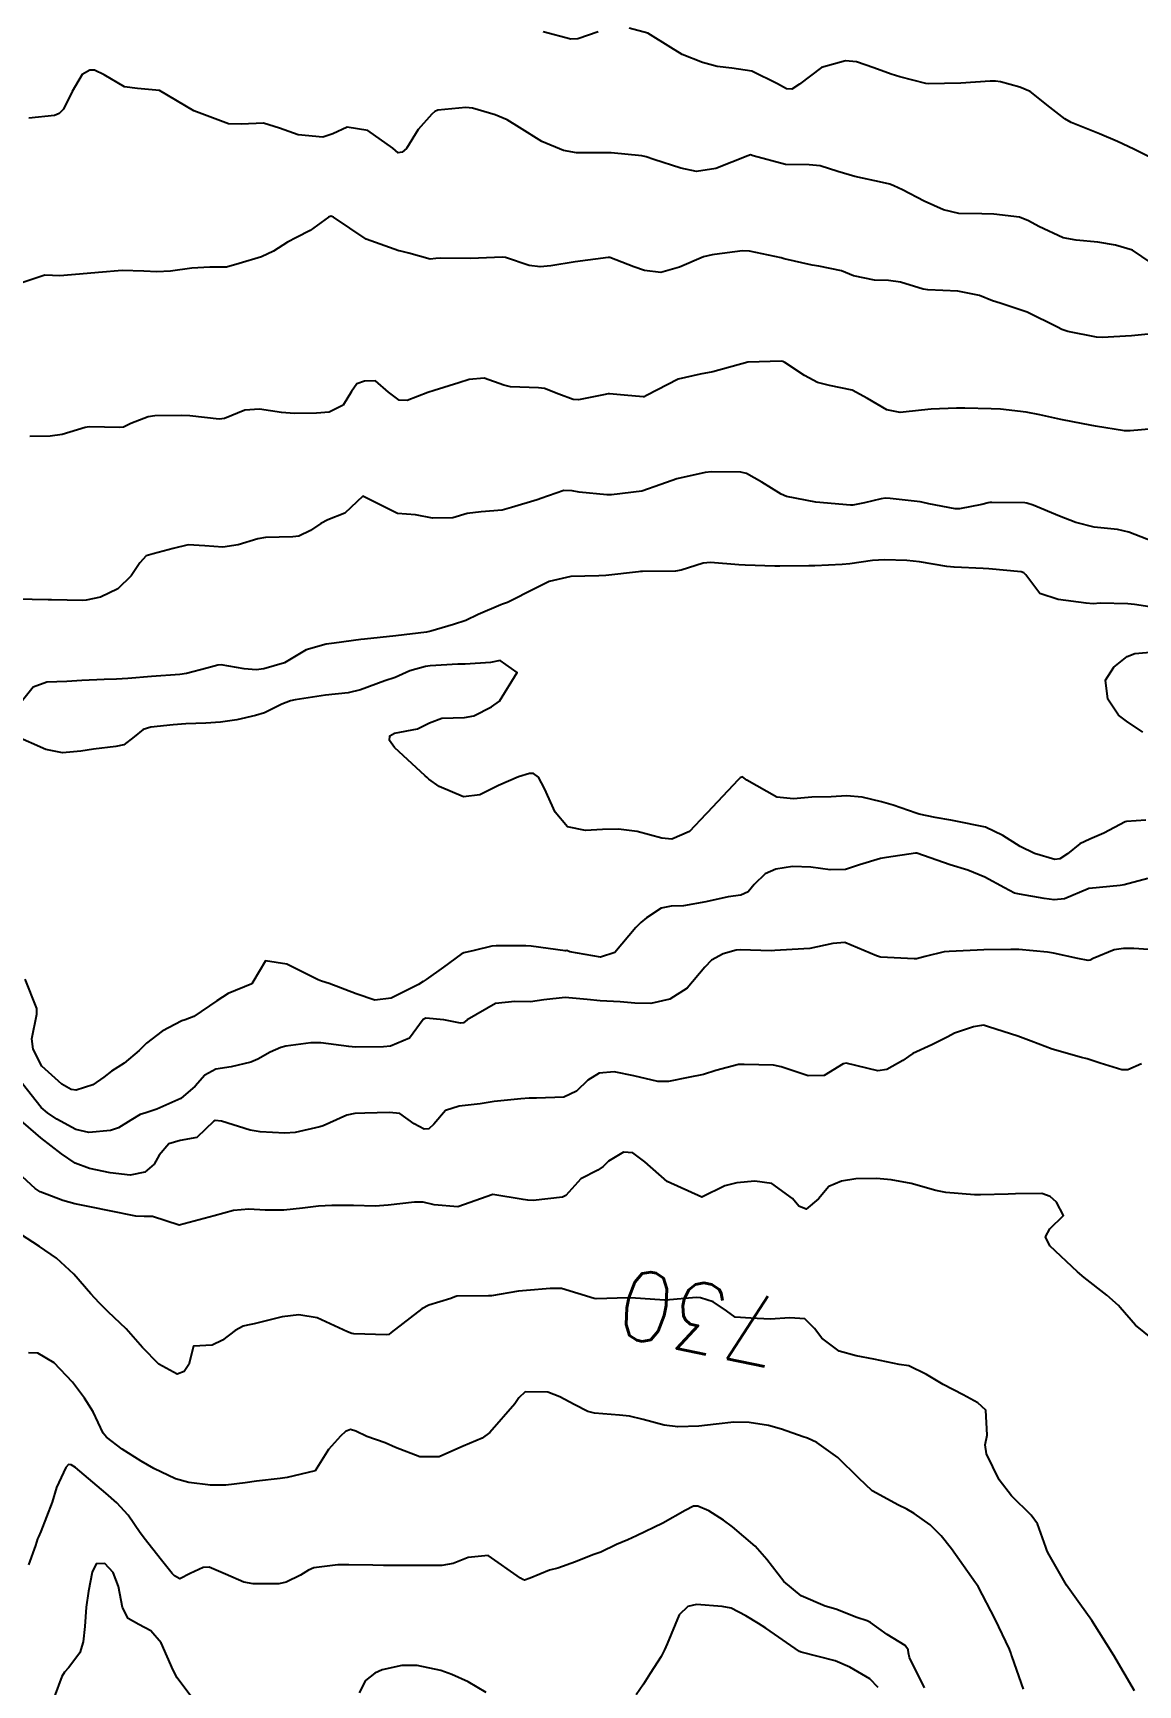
# Model space of a CAD drawing. Header units: metres. Extents: x 318500 to 325275, y 7408834 to 7428799.
# Drawn here: x 320286.7 to 320350.2, y 7412524.8 to 7412619.7 of the extents above; entities that cross this region are included whole.
import ezdxf
from ezdxf.enums import TextEntityAlignment as Align

# ---------------------------------------------------------------- set-up
doc = ezdxf.new("R2010")
doc.units = ezdxf.units.M
doc.header["$MEASUREMENT"] = 0
for name, color, linetype in [('Cotas', 45, 'Continuous'), ('Curvas de Nivel 1m', 11, 'Continuous'), ('Curvas de Nivel 5m', 15, 'Continuous')]:
    doc.layers.add(name, color=color, linetype=linetype)
doc.styles.add('Style-STANDARD', font='STANDARD.shx')

msp = doc.modelspace()

# ---------------------------------------------------------------- linework, layer by layer
at = {"layer": 'Curvas de Nivel 1m', "flags": 128}
for points, elevation in [([(320319.182, 7412619.774), (320318.026, 7412619.365), (320317.62, 7412619.35), (320316.032, 7412619.772)], 741), ([(320351.022, 7412612.494), (320349.948, 7412613.033), (320349.013, 7412613.466), (320347.961, 7412613.912), (320346.353, 7412614.556), (320345.973, 7412614.778), (320345.115, 7412615.441), (320343.996, 7412616.332), (320343.399, 7412616.599), (320342.278, 7412616.891), (320342.003, 7412616.934), (320341.686, 7412616.941), (320340.002, 7412616.823), (320338.123, 7412616.79), (320338.001, 7412616.802), (320336.505, 7412617.192), (320336.006, 7412617.34), (320335.015, 7412617.705), (320334.013, 7412618.039), (320333.393, 7412618.109), (320332.01, 7412617.724), (320330.737, 7412616.769), (320330.295, 7412616.476), (320329.996, 7412616.503), (320329.473, 7412616.785), (320328.007, 7412617.513), (320326.864, 7412617.673), (320326.009, 7412617.767), (320325.183, 7412618.013), (320324.016, 7412618.461), (320323.351, 7412618.867), (320322.032, 7412619.683), (320320.96, 7412619.973)], 741), ([(320351.532, 7412602.484), (320349.807, 7412602.306), (320348.127, 7412602.213), (320347.805, 7412602.233), (320346.148, 7412602.557), (320345.812, 7412602.668), (320345.566, 7412602.812), (320343.826, 7412603.674), (320342.271, 7412604.176), (320341.836, 7412604.325), (320341.072, 7412604.628), (320339.842, 7412604.864), (320338.12, 7412604.943), (320337.843, 7412604.983), (320336.54, 7412605.383), (320335.848, 7412605.486), (320335.052, 7412605.503), (320333.85, 7412605.76), (320333.162, 7412606.039), (320331.856, 7412606.315), (320331.466, 7412606.365), (320329.86, 7412606.738), (320329.691, 7412606.782), (320327.866, 7412607.17), (320327.475, 7412607.196), (320325.862, 7412606.987), (320325.726, 7412606.968), (320325.232, 7412606.839), (320323.854, 7412606.256), (320322.782, 7412605.939), (320321.852, 7412606.054), (320321.239, 7412606.274), (320319.859, 7412606.798), (320319.757, 7412606.81), (320317.856, 7412606.566), (320316.471, 7412606.337), (320315.853, 7412606.265), (320315.228, 7412606.344), (320313.858, 7412606.814), (320313.697, 7412606.831), (320311.857, 7412606.756), (320310.125, 7412606.77), (320309.857, 7412606.742), (320309.531, 7412606.719), (320308.311, 7412607.063), (320307.861, 7412607.165), (320307.744, 7412607.189), (320305.872, 7412607.869), (320303.983, 7412609.119), (320303.891, 7412609.169), (320303.831, 7412609.18), (320303.707, 7412609.123), (320302.654, 7412608.363), (320301.872, 7412607.948), (320301.341, 7412607.685), (320300.545, 7412607.17), (320299.857, 7412606.852), (320298.578, 7412606.468), (320297.85, 7412606.247), (320296.882, 7412606.246), (320295.85, 7412606.197), (320294.621, 7412606.022), (320293.847, 7412605.98), (320293.094, 7412606.021), (320291.848, 7412606.057), (320290.488, 7412605.942), (320289.846, 7412605.891), (320288.268, 7412605.757), (320287.844, 7412605.768), (320287.404, 7412605.784), (320286.09, 7412605.358)], 739), ([(320351.235, 7412596.99), (320349.735, 7412596.843), (320349.402, 7412596.848), (320347.739, 7412597.119), (320347.038, 7412597.25), (320345.744, 7412597.501), (320344.548, 7412597.778), (320343.75, 7412597.931), (320342.277, 7412598.087), (320341.752, 7412598.119), (320340.241, 7412598.146), (320339.753, 7412598.156), (320338.31, 7412598.103), (320337.75, 7412598.034), (320336.528, 7412597.908), (320335.75, 7412598.063), (320334.646, 7412598.711), (320333.765, 7412599.196), (320332.474, 7412599.446), (320331.769, 7412599.623), (320331.034, 7412600.022), (320329.896, 7412600.778), (320329.781, 7412600.836), (320329.712, 7412600.85), (320327.78, 7412600.8), (320325.774, 7412600.233), (320325.043, 7412600.111), (320323.77, 7412599.817), (320321.959, 7412598.878), (320321.827, 7412598.812), (320321.759, 7412598.804), (320320.679, 7412598.896), (320319.834, 7412598.982), (320319.761, 7412598.971), (320319.495, 7412598.914), (320318.053, 7412598.638), (320317.756, 7412598.649), (320316.919, 7412598.948), (320316.098, 7412599.291), (320315.764, 7412599.33), (320314.151, 7412599.371), (320313.765, 7412599.474), (320312.631, 7412599.87), (320311.768, 7412599.802), (320311.178, 7412599.614), (320309.761, 7412599.162), (320309.405, 7412599.045), (320308.226, 7412598.59), (320307.753, 7412598.607), (320307.142, 7412599.079), (320306.393, 7412599.718), (320305.766, 7412599.695), (320305.324, 7412599.545), (320305.016, 7412599.107), (320304.538, 7412598.322), (320303.742, 7412597.918), (320303.011, 7412597.861), (320301.74, 7412597.847), (320300.997, 7412597.905), (320299.744, 7412598.105), (320298.892, 7412598.039), (320297.736, 7412597.569), (320297.418, 7412597.521), (320295.737, 7412597.718), (320295.246, 7412597.729), (320293.737, 7412597.711), (320293.34, 7412597.66), (320292.352, 7412597.274), (320291.934, 7412597.071), (320291.726, 7412597.036), (320289.959, 7412597.074), (320289.726, 7412597.037), (320288.407, 7412596.643), (320287.718, 7412596.541), (320286.552, 7412596.517)], 738), ([(320351.035, 7412590.489), (320349.658, 7412591.04), (320349.005, 7412591.175), (320347.662, 7412591.313), (320346.62, 7412591.596), (320345.671, 7412591.959), (320344.158, 7412592.583), (320343.799, 7412592.706), (320343.681, 7412592.723), (320341.788, 7412592.726), (320341.681, 7412592.726), (320341.585, 7412592.717), (320341.217, 7412592.625), (320339.94, 7412592.374), (320339.676, 7412592.38), (320338.176, 7412592.663), (320337.77, 7412592.758), (320337.681, 7412592.773), (320335.948, 7412592.961), (320335.683, 7412592.987), (320335.433, 7412592.952), (320334.476, 7412592.712), (320333.807, 7412592.59), (320333.678, 7412592.584), (320331.68, 7412592.75), (320329.991, 7412593.083), (320329.684, 7412593.207), (320328.586, 7412593.896), (320327.696, 7412594.394), (320327.368, 7412594.476), (320325.697, 7412594.499), (320325.327, 7412594.466), (320323.692, 7412594.104), (320322.786, 7412593.773), (320321.685, 7412593.381), (320319.958, 7412593.181), (320319.683, 7412593.185), (320318.085, 7412593.335), (320317.685, 7412593.413), (320317.205, 7412593.425), (320315.886, 7412592.958), (320315.733, 7412592.905), (320315.679, 7412592.895), (320314.207, 7412592.447), (320313.67, 7412592.295), (320312.475, 7412592.201), (320311.666, 7412592.101), (320310.846, 7412591.845), (320309.662, 7412591.826), (320308.687, 7412592.032), (320307.666, 7412592.107), (320305.68, 7412593.1), (320304.643, 7412592.132), (320303.659, 7412591.748), (320303.254, 7412591.529), (320302.661, 7412591.135), (320301.991, 7412590.799), (320301.644, 7412590.756), (320300.083, 7412590.734), (320299.642, 7412590.648), (320298.522, 7412590.306), (320297.635, 7412590.175), (320296.6, 7412590.251), (320295.636, 7412590.295), (320294.778, 7412590.098), (320293.628, 7412589.794), (320293.225, 7412589.665), (320292.87, 7412589.267), (320292.36, 7412588.525), (320291.605, 7412587.782), (320290.617, 7412587.295), (320289.787, 7412587.118), (320289.597, 7412587.109), (320287.795, 7412587.139), (320287.597, 7412587.143), (320285.766, 7412587.19)], 737), ([(320351.601, 7412586.621), (320349.979, 7412586.879), (320349.604, 7412586.919), (320348.014, 7412586.944), (320347.604, 7412586.924), (320347.2, 7412586.949), (320345.606, 7412587.159), (320344.542, 7412587.509), (320343.731, 7412588.588), (320343.622, 7412588.702), (320343.467, 7412588.747), (320341.625, 7412588.933), (320341.297, 7412588.951), (320339.626, 7412589.014), (320339.205, 7412589.068), (320337.63, 7412589.333), (320336.909, 7412589.403), (320335.631, 7412589.44), (320334.942, 7412589.395), (320333.627, 7412589.211), (320333.187, 7412589.166), (320331.625, 7412589.105), (320331.284, 7412589.096), (320329.624, 7412589.075), (320329.326, 7412589.081), (320327.625, 7412589.139), (320327.27, 7412589.161), (320325.627, 7412589.29), (320325.212, 7412589.25), (320323.948, 7412588.855), (320323.619, 7412588.8), (320321.732, 7412588.765), (320321.619, 7412588.764), (320321.496, 7412588.759), (320319.616, 7412588.536), (320319.216, 7412588.516), (320317.615, 7412588.479), (320316.371, 7412588.194), (320315.609, 7412587.824), (320313.983, 7412586.984), (320313.7, 7412586.887), (320313.598, 7412586.854), (320312.3, 7412586.299), (320311.584, 7412585.952), (320310.884, 7412585.723), (320309.575, 7412585.343), (320309.33, 7412585.288), (320307.57, 7412585.07), (320305.773, 7412584.89), (320305.566, 7412584.863), (320304.024, 7412584.654), (320303.562, 7412584.591), (320302.413, 7412584.281), (320301.549, 7412583.754), (320301.171, 7412583.53), (320299.983, 7412583.173), (320299.54, 7412583.134), (320298.867, 7412583.187), (320297.543, 7412583.411), (320297.347, 7412583.399), (320296.715, 7412583.212), (320295.537, 7412582.913), (320295.156, 7412582.855), (320293.535, 7412582.734), (320292.172, 7412582.635), (320291.533, 7412582.589), (320290.81, 7412582.568), (320289.532, 7412582.506), (320288.668, 7412582.459), (320287.531, 7412582.418), (320286.746, 7412582.13), (320286.136, 7412581.354)], 736), ([(320350.45, 7412579.551), (320349.515, 7412580.175), (320349.066, 7412580.517), (320348.451, 7412581.448), (320348.31, 7412582.528), (320348.794, 7412583.279), (320349.561, 7412583.885), (320350.008, 7412584.058), (320351.566, 7412584.206)], 736), ([(320350.743, 7412571.136), (320349.384, 7412570.785), (320349.155, 7412570.742), (320347.38, 7412570.564), (320347.361, 7412570.559), (320347.314, 7412570.541), (320345.959, 7412569.97), (320345.374, 7412569.913), (320344.802, 7412569.997), (320343.376, 7412570.231), (320343.089, 7412570.306), (320342.52, 7412570.603), (320341.389, 7412571.207), (320340.414, 7412571.61), (320339.399, 7412571.929), (320337.478, 7412572.6), (320337.409, 7412572.604), (320335.744, 7412572.355), (320335.404, 7412572.28), (320334.193, 7412571.918), (320333.394, 7412571.663), (320332.498, 7412571.629), (320331.396, 7412571.8), (320330.333, 7412571.829), (320329.393, 7412571.669), (320328.769, 7412571.407), (320328.151, 7412570.792), (320327.798, 7412570.373), (320327.374, 7412570.19), (320326.646, 7412570.084), (320325.37, 7412569.802), (320324.09, 7412569.572), (320323.367, 7412569.542), (320322.797, 7412569.435), (320321.964, 7412568.874), (320321.625, 7412568.608), (320321.352, 7412568.318), (320320.137, 7412566.898), (320319.326, 7412566.613), (320317.553, 7412566.937), (320317.394, 7412567.002), (320317.331, 7412566.985), (320317.294, 7412566.977), (320315.334, 7412567.248), (320315.029, 7412567.27), (320313.334, 7412567.281), (320313.07, 7412567.258), (320312.055, 7412567.009), (320311.478, 7412566.867), (320311.327, 7412566.803), (320310.3, 7412566.046), (320309.304, 7412565.336), (320309.128, 7412565.217), (320308.869, 7412565.046), (320307.292, 7412564.262), (320306.354, 7412564.147), (320305.294, 7412564.514), (320303.733, 7412565.116), (320303.302, 7412565.239), (320303.099, 7412565.327), (320301.316, 7412566.214), (320300.074, 7412566.414), (320299.356, 7412565.179), (320299.299, 7412565.097), (320297.944, 7412564.543), (320297.289, 7412564.11), (320295.971, 7412563.22), (320295.477, 7412563.027), (320295.276, 7412562.958), (320294.14, 7412562.374), (320293.256, 7412561.682), (320293.043, 7412561.472), (320292.836, 7412561.264), (320291.97, 7412560.542), (320291.232, 7412560.073), (320290.792, 7412559.721), (320290.174, 7412559.296), (320289.217, 7412558.976), (320288.933, 7412559.03), (320288.396, 7412559.322), (320287.235, 7412560.367), (320286.744, 7412561.345), (320286.665, 7412561.939), (320286.951, 7412563.343), (320286.961, 7412563.665), (320286.285, 7412565.35)], 734), ([(320351.338, 7412567.022), (320349.951, 7412567.113), (320349.339, 7412567.123), (320348.818, 7412567.038), (320347.613, 7412566.536), (320347.426, 7412566.441), (320347.328, 7412566.423), (320346.724, 7412566.546), (320345.334, 7412566.851), (320344.989, 7412566.912), (320343.337, 7412567.054), (320342.872, 7412567.062), (320341.336, 7412567.035), (320340.945, 7412567.015), (320339.335, 7412566.943), (320339.058, 7412566.92), (320337.968, 7412566.66), (320337.463, 7412566.533), (320337.328, 7412566.525), (320335.411, 7412566.616), (320335.329, 7412566.634), (320335.165, 7412566.702), (320333.341, 7412567.463), (320332.667, 7412567.403), (320331.336, 7412567.127), (320330.987, 7412567.103), (320329.333, 7412567), (320329.12, 7412566.995), (320327.334, 7412567.037), (320327.117, 7412567.019), (320326.367, 7412566.814), (320325.698, 7412566.451), (320325.318, 7412566.04), (320324.287, 7412564.845), (320323.294, 7412564.211), (320322.209, 7412563.953), (320321.291, 7412563.976), (320320.447, 7412564.049), (320319.292, 7412564.111), (320318.558, 7412564.186), (320317.294, 7412564.303), (320316.073, 7412564.171), (320315.291, 7412564.057), (320314.399, 7412564.081), (320313.29, 7412563.958), (320311.656, 7412563.014), (320311.442, 7412562.853), (320311.277, 7412562.833), (320310.316, 7412563.03), (320309.281, 7412563.119), (320309.13, 7412563.042), (320308.344, 7412561.974), (320307.257, 7412561.507), (320306.86, 7412561.472), (320305.255, 7412561.459), (320304.863, 7412561.497), (320303.259, 7412561.699), (320302.687, 7412561.7), (320301.255, 7412561.509), (320300.971, 7412561.437), (320300.354, 7412561.163), (320299.646, 7412560.772), (320299.241, 7412560.592), (320298.107, 7412560.321), (320297.235, 7412560.189), (320296.592, 7412559.847), (320296.048, 7412559.218), (320295.213, 7412558.511), (320293.844, 7412557.888), (320293.204, 7412557.69), (320292.888, 7412557.578), (320292.354, 7412557.268), (320291.643, 7412556.825), (320291.191, 7412556.668), (320289.939, 7412556.548), (320289.191, 7412556.726), (320288.109, 7412557.326), (320287.557, 7412557.688), (320287.206, 7412557.979), (320286.123, 7412559.351)], 733), ([(320350.374, 7412560.493), (320349.598, 7412560.151), (320349.245, 7412560.153), (320348.003, 7412560.529), (320347.254, 7412560.784), (320346.943, 7412560.855), (320345.262, 7412561.339), (320344.052, 7412561.795), (320343.272, 7412562.077), (320341.603, 7412562.615), (320341.358, 7412562.696), (320341.281, 7412562.709), (320341.201, 7412562.701), (320340.736, 7412562.625), (320339.653, 7412562.258), (320339.271, 7412562.037), (320338.336, 7412561.582), (320337.256, 7412561.092), (320337.012, 7412560.916), (320336.686, 7412560.678), (320335.765, 7412560.17), (320335.241, 7412560.095), (320333.425, 7412560.54), (320333.247, 7412560.493), (320332.156, 7412559.816), (320331.236, 7412559.801), (320329.691, 7412560.326), (320329.245, 7412560.427), (320327.576, 7412560.466), (320327.245, 7412560.448), (320325.937, 7412560.122), (320325.236, 7412559.88), (320324.357, 7412559.72), (320323.229, 7412559.482), (320322.619, 7412559.477), (320321.234, 7412559.803), (320320.102, 7412560.033), (320319.236, 7412559.96), (320318.587, 7412559.562), (320317.944, 7412558.929), (320317.216, 7412558.589), (320315.638, 7412558.533), (320315.216, 7412558.529), (320314.738, 7412558.49), (320313.213, 7412558.331), (320312.407, 7412558.197), (320311.21, 7412558.069), (320310.425, 7412557.811), (320309.753, 7412557.034), (320309.466, 7412556.767), (320309.195, 7412556.738), (320308.621, 7412557.049), (320307.789, 7412557.644), (320307.206, 7412557.701), (320305.782, 7412557.667), (320305.205, 7412557.64), (320304.757, 7412557.552), (320303.771, 7412557.114), (320303.385, 7412556.93), (320303.196, 7412556.879), (320301.779, 7412556.553), (320301.19, 7412556.509), (320299.772, 7412556.591), (320299.193, 7412556.684), (320297.558, 7412557.196), (320297.2, 7412557.248), (320297.115, 7412557.201), (320296.131, 7412556.27), (320295.183, 7412556.098), (320294.527, 7412555.893), (320293.978, 7412555.248), (320293.681, 7412554.733), (320293.155, 7412554.281), (320292.316, 7412554.105), (320291.154, 7412554.239), (320289.971, 7412554.485), (320289.162, 7412554.789), (320288.364, 7412555.322), (320287.183, 7412556.236), (320285.896, 7412557.353)], 732), ([(320351.042, 7412544.678), (320350.045, 7412545.49), (320349.151, 7412546.509), (320349.062, 7412546.621), (320348.383, 7412547.208), (320347.085, 7412548.23), (320346.716, 7412548.544), (320345.112, 7412550.051), (320344.87, 7412550.564), (320345.125, 7412551.013), (320345.898, 7412551.787), (320345.509, 7412552.556), (320345.145, 7412552.874), (320344.668, 7412553.047), (320343.147, 7412553.029), (320342.726, 7412553.017), (320341.145, 7412552.979), (320340.791, 7412552.978), (320339.147, 7412553.109), (320338.569, 7412553.228), (320337.154, 7412553.617), (320336.006, 7412553.839), (320335.158, 7412553.916), (320333.983, 7412553.887), (320333.155, 7412553.75), (320332.438, 7412553.443), (320331.83, 7412552.74), (320331.134, 7412552.142), (320330.703, 7412552.323), (320330.344, 7412552.762), (320329.153, 7412553.622), (320328.179, 7412553.766), (320327.153, 7412553.654), (320326.466, 7412553.494), (320325.14, 7412552.83), (320323.153, 7412553.742), (320321.868, 7412554.873), (320321.178, 7412555.381), (320320.638, 7412555.428), (320319.77, 7412554.901), (320319.477, 7412554.594), (320319.162, 7412554.392), (320318.194, 7412553.885), (320317.318, 7412552.937), (320317.139, 7412552.841), (320315.445, 7412552.649), (320315.137, 7412552.66), (320314.876, 7412552.702), (320313.14, 7412552.99), (320311.133, 7412552.289), (320309.771, 7412552.396), (320309.135, 7412552.555), (320308.646, 7412552.559), (320307.133, 7412552.374), (320306.376, 7412552.325), (320305.133, 7412552.355), (320303.882, 7412552.363), (320303.132, 7412552.321), (320302.21, 7412552.213), (320301.129, 7412552.093), (320300.06, 7412552.096), (320299.13, 7412552.154), (320298.243, 7412552.074), (320297.126, 7412551.762), (320295.12, 7412551.23), (320293.598, 7412551.726), (320293.125, 7412551.727), (320292.641, 7412551.749), (320291.128, 7412552.054), (320290.099, 7412552.265), (320289.132, 7412552.464), (320288.451, 7412552.638), (320287.138, 7412553.148), (320286.853, 7412553.343), (320285.163, 7412554.911)], 731), ([(320343.603, 7412524.578), (320342.949, 7412526.436), (320342.903, 7412526.588), (320342.877, 7412526.665), (320342.803, 7412526.879), (320341.988, 7412528.598), (320340.998, 7412530.468), (320340.902, 7412530.619), (320340.851, 7412530.694), (320339.467, 7412532.634), (320338.887, 7412533.381), (320338.254, 7412534.01), (320337.333, 7412534.664), (320336.904, 7412534.914), (320336.427, 7412535.157), (320334.919, 7412535.98), (320334.145, 7412536.708), (320332.948, 7412537.889), (320331.732, 7412538.738), (320331.205, 7412538.989), (320330.963, 7412539.075), (320329.705, 7412539.507), (320328.969, 7412539.72), (320327.861, 7412539.901), (320326.971, 7412539.923), (320325.954, 7412539.799), (320324.969, 7412539.682), (320323.763, 7412539.643), (320322.969, 7412539.747), (320321.774, 7412540.07), (320320.974, 7412540.253), (320320.411, 7412540.325), (320318.975, 7412540.439), (320318.588, 7412540.528), (320317.808, 7412540.928), (320316.987, 7412541.378), (320316.296, 7412541.641), (320314.99, 7412541.652), (320314.638, 7412541.312), (320314.404, 7412540.969), (320312.963, 7412539.314), (320312.526, 7412538.997), (320311.433, 7412538.533), (320310.949, 7412538.32), (320310.045, 7412537.927), (320308.943, 7412537.915), (320307.548, 7412538.464), (320306.955, 7412538.728), (320305.903, 7412539.086), (320305.262, 7412539.394), (320304.964, 7412539.497), (320304.683, 7412539.383), (320304.395, 7412539.106), (320303.708, 7412538.353), (320302.93, 7412537.12), (320301.329, 7412536.738), (320300.923, 7412536.674), (320299.573, 7412536.518), (320298.919, 7412536.438), (320297.805, 7412536.302), (320296.916, 7412536.289), (320295.688, 7412536.449), (320294.921, 7412536.652), (320293.674, 7412537.249), (320292.936, 7412537.667), (320291.845, 7412538.372), (320290.956, 7412539.046), (320290.769, 7412539.283), (320290.19, 7412540.509), (320289.698, 7412541.299), (320288.994, 7412542.218), (320287.942, 7412543.326), (320287.018, 7412543.88), (320286.471, 7412543.892)], 729), ([(320337.913, 7412524.653), (320337.067, 7412526.395), (320336.999, 7412526.667), (320336.976, 7412526.841), (320336.804, 7412527.089), (320335.769, 7412527.722), (320334.817, 7412528.4), (320334.624, 7412528.499), (320334.029, 7412528.702), (320332.827, 7412529.178), (320332.21, 7412529.348), (320330.838, 7412529.946), (320329.852, 7412530.765), (320328.869, 7412532.035), (320328.204, 7412532.787), (320326.891, 7412533.903), (320326.374, 7412534.287), (320325.531, 7412534.821), (320324.904, 7412535.093), (320324.649, 7412535.088), (320324.185, 7412534.841), (320322.893, 7412534.12), (320321.392, 7412533.382), (320320.883, 7412533.166), (320320.24, 7412532.89), (320319.333, 7412532.443), (320318.871, 7412532.286), (320317.89, 7412531.899), (320316.859, 7412531.525), (320316.385, 7412531.41), (320315.288, 7412530.953), (320314.962, 7412530.845), (320314.849, 7412530.875), (320314.723, 7412530.962), (320312.869, 7412532.25), (320311.729, 7412532.145), (320310.862, 7412531.789), (320310.204, 7412531.675), (320308.86, 7412531.681), (320308.219, 7412531.69), (320306.859, 7412531.686), (320306.238, 7412531.701), (320304.859, 7412531.718), (320304.241, 7412531.717), (320302.856, 7412531.542), (320302.561, 7412531.417), (320302.088, 7412531.131), (320301.264, 7412530.724), (320300.842, 7412530.626), (320299.373, 7412530.634), (320298.843, 7412530.734), (320297.781, 7412531.186), (320296.856, 7412531.586), (320296.498, 7412531.563), (320295.756, 7412531.216), (320295.156, 7412530.915), (320294.848, 7412531.097), (320294.72, 7412531.231), (320294.118, 7412531.981), (320293.119, 7412533.248), (320293.012, 7412533.379), (320292.883, 7412533.568), (320292.192, 7412534.566), (320291.539, 7412535.274), (320290.908, 7412535.835), (320289.167, 7412537.306), (320288.932, 7412537.465), (320288.765, 7412537.48), (320288.609, 7412537.315), (320288.073, 7412536.162), (320287.825, 7412535.326), (320287.184, 7412533.628), (320287.045, 7412533.328), (320287, 7412533.207), (320286.873, 7412532.841), (320286.477, 7412531.714)], 728), ([(320295.856, 7412524.111), (320295.009, 7412525.226), (320294.777, 7412525.671), (320294.089, 7412527.237), (320293.494, 7412527.93), (320292.811, 7412528.301), (320292.198, 7412528.643), (320291.877, 7412529.264), (320291.638, 7412530.468), (320291.33, 7412531.273), (320290.858, 7412531.801), (320290.368, 7412531.776), (320290.123, 7412531.291), (320289.912, 7412530.215), (320289.779, 7412529.296), (320289.7, 7412528.188), (320289.613, 7412527.298), (320289.43, 7412526.661), (320288.777, 7412525.809), (320288.532, 7412525.554), (320288.388, 7412525.314), (320287.952, 7412524.118)], 727), ([(320335.257, 7412524.685), (320334.777, 7412525.166), (320333.644, 7412525.851), (320332.792, 7412526.213), (320330.836, 7412526.713), (320330.8, 7412526.724), (320330.741, 7412526.751), (320328.813, 7412528.082), (320328.385, 7412528.346), (320327.668, 7412528.787), (320326.827, 7412529.241), (320326.302, 7412529.334), (320324.829, 7412529.447), (320324.331, 7412529.331), (320323.843, 7412528.84), (320323.143, 7412527.186), (320322.996, 7412526.848), (320322.932, 7412526.715), (320322.794, 7412526.458), (320322.165, 7412525.473), (320321.786, 7412524.865), (320321.374, 7412524.258)], 727), ([(320312.761, 7412524.381), (320311.721, 7412525), (320310.776, 7412525.418), (320310.154, 7412525.644), (320308.783, 7412525.94), (320307.904, 7412525.932), (320306.779, 7412525.685), (320306.36, 7412525.491), (320305.826, 7412525.079), (320305.466, 7412524.376)], 727)]:
    msp.add_lwpolyline(points, dxfattribs=dict(at, elevation=elevation))
at = {"layer": 'Curvas de Nivel 5m', "flags": 128}
for points, elevation in [([(320350.933, 7412606.494), (320349.871, 7412607.228), (320348.88, 7412607.52), (320347.877, 7412607.693), (320346.629, 7412607.802), (320345.881, 7412607.936), (320344.483, 7412608.581), (320343.895, 7412608.909), (320343.379, 7412609.117), (320341.9, 7412609.293), (320341.216, 7412609.311), (320339.9, 7412609.332), (320339.007, 7412609.549), (320337.911, 7412610.046), (320336.667, 7412610.689), (320336.156, 7412610.93), (320335.923, 7412611.011), (320335.517, 7412611.111), (320333.927, 7412611.467), (320332.944, 7412611.748), (320331.933, 7412612.075), (320331.297, 7412612.122), (320329.934, 7412612.15), (320328.082, 7412612.655), (320327.939, 7412612.696), (320327.787, 7412612.65), (320325.931, 7412611.917), (320324.834, 7412611.751), (320323.931, 7412611.939), (320322.385, 7412612.426), (320321.937, 7412612.585), (320321.699, 7412612.645), (320319.939, 7412612.814), (320319.838, 7412612.811), (320317.939, 7412612.815), (320317.191, 7412612.947), (320315.948, 7412613.472), (320314.665, 7412614.273), (320313.966, 7412614.708), (320313.268, 7412615.001), (320311.975, 7412615.376), (320311.584, 7412615.416), (320309.973, 7412615.259), (320309.815, 7412615.2), (320309.624, 7412615.045), (320308.855, 7412614.158), (320308.182, 7412613.066), (320307.938, 7412612.852), (320307.691, 7412612.827), (320307.398, 7412613.078), (320305.955, 7412614.101), (320304.778, 7412614.292), (320303.952, 7412613.918), (320303.368, 7412613.709), (320301.95, 7412613.848), (320300.889, 7412614.233), (320299.96, 7412614.519), (320298.68, 7412614.472), (320297.959, 7412614.479), (320295.97, 7412615.23), (320293.987, 7412616.392), (320292.739, 7412616.522), (320291.99, 7412616.607), (320290.81, 7412617.298), (320290.267, 7412617.571), (320290.003, 7412617.561), (320289.553, 7412617.317), (320288.972, 7412616.338), (320288.486, 7412615.332), (320288.227, 7412615.075), (320287.964, 7412614.971), (320286.502, 7412614.814)], 740), ([(320350.625, 7412574.492), (320349.524, 7412574.423), (320349.438, 7412574.396), (320348.215, 7412573.741), (320347.423, 7412573.398), (320346.842, 7412573.122), (320346.14, 7412572.553), (320345.69, 7412572.273), (320345.405, 7412572.24), (320344.237, 7412572.578), (320343.416, 7412572.978), (320342.412, 7412573.618), (320341.432, 7412574.08), (320339.617, 7412574.459), (320339.438, 7412574.482), (320338.543, 7412574.653), (320337.613, 7412574.839), (320337.442, 7412574.89), (320336.114, 7412575.357), (320335.448, 7412575.547), (320334.35, 7412575.812), (320333.452, 7412575.889), (320332.555, 7412575.838), (320331.451, 7412575.814), (320330.391, 7412575.707), (320329.45, 7412575.803), (320327.718, 7412576.797), (320327.463, 7412576.972), (320327.334, 7412576.93), (320327.227, 7412576.804), (320325.441, 7412574.914), (320325.37, 7412574.831), (320324.428, 7412573.842), (320323.418, 7412573.405), (320322.836, 7412573.448), (320321.424, 7412573.83), (320320.348, 7412573.974), (320319.426, 7412573.947), (320318.45, 7412573.899), (320317.428, 7412574.113), (320316.708, 7412574.947), (320316.098, 7412576.309), (320315.749, 7412576.957), (320315.463, 7412577.161), (320315.249, 7412577.178), (320314.606, 7412576.973), (320313.455, 7412576.48), (320312.394, 7412575.95), (320311.448, 7412575.821), (320310.059, 7412576.429), (320309.458, 7412576.853), (320309.361, 7412576.943), (320309.257, 7412577.043), (320307.484, 7412578.669), (320307.204, 7412579.074), (320307.231, 7412579.336), (320307.496, 7412579.493), (320308.816, 7412579.734), (320309.505, 7412580.071), (320310.202, 7412580.341), (320311.51, 7412580.384), (320312.049, 7412580.475), (320313.054, 7412580.997), (320313.523, 7412581.334), (320314.542, 7412582.975), (320313.55, 7412583.657), (320312.993, 7412583.554), (320311.546, 7412583.452), (320311.122, 7412583.449), (320309.545, 7412583.346), (320309.27, 7412583.318), (320308.362, 7412583.058), (320307.536, 7412582.69), (320306.939, 7412582.484), (320305.529, 7412581.968), (320304.833, 7412581.8), (320303.525, 7412581.669), (320301.781, 7412581.405), (320301.522, 7412581.347), (320301.013, 7412581.158), (320300.033, 7412580.651), (320299.51, 7412580.502), (320298.44, 7412580.256), (320297.504, 7412580.116), (320296.648, 7412580.068), (320295.502, 7412580.02), (320294.772, 7412579.97), (320293.499, 7412579.837), (320293.058, 7412579.703), (320292.538, 7412579.27), (320291.941, 7412578.818), (320291.482, 7412578.721), (320290.204, 7412578.574), (320289.477, 7412578.454), (320288.435, 7412578.366), (320287.478, 7412578.547), (320285.654, 7412579.358)], 735), ([(320349.979, 7412524.492), (320348.8, 7412526.51), (320347.522, 7412528.523), (320346.834, 7412529.484), (320346.066, 7412530.548), (320345.006, 7412532.431), (320344.949, 7412532.559), (320344.882, 7412532.743), (320344.402, 7412534.074), (320344.054, 7412534.573), (320342.916, 7412535.683), (320342.202, 7412536.601), (320341.474, 7412538.091), (320341.4, 7412538.613), (320341.524, 7412539.17), (320341.445, 7412540.613), (320340.986, 7412541.019), (320340.134, 7412541.487), (320339.002, 7412542.077), (320338.04, 7412542.655), (320337.017, 7412543.149), (320336.462, 7412543.235), (320335.022, 7412543.527), (320334.006, 7412543.729), (320333.029, 7412543.999), (320332.02, 7412544.735), (320331.602, 7412545.298), (320331.051, 7412545.841), (320330.194, 7412545.906), (320329.051, 7412545.832), (320327.957, 7412545.885), (320327.052, 7412545.95), (320326.556, 7412546.308), (320325.79, 7412546.819), (320325.063, 7412547.056), (320324.815, 7412547.083), (320323.061, 7412546.931), (320322.993, 7412546.929), (320321.063, 7412547.056), (320320.89, 7412547.055), (320319.061, 7412547.007), (320318.947, 7412547.027), (320317.07, 7412547.592), (320316.431, 7412547.585), (320315.068, 7412547.468), (320314.602, 7412547.432), (320313.063, 7412547.177), (320312.891, 7412547.164), (320311.062, 7412547.152), (320310.961, 7412547.122), (320310.717, 7412547.023), (320309.46, 7412546.632), (320309.054, 7412546.427), (320307.307, 7412545.066), (320307.155, 7412544.951), (320307.038, 7412544.928), (320305.158, 7412544.979), (320305.039, 7412545), (320304.789, 7412545.103), (320303.048, 7412545.91), (320301.993, 7412546.079), (320301.048, 7412545.96), (320299.428, 7412545.558), (320299.043, 7412545.479), (320298.8, 7412545.425), (320298.35, 7412545.187), (320297.609, 7412544.616), (320297.027, 7412544.345), (320295.954, 7412544.288), (320295.682, 7412543.22), (320295.411, 7412542.817), (320295.002, 7412542.668), (320293.956, 7412543.246), (320293.024, 7412544.203), (320292.075, 7412545.27), (320291.05, 7412546.26), (320290.531, 7412546.764), (320290.054, 7412547.295), (320289.076, 7412548.41), (320288.082, 7412549.325), (320287.1, 7412550.001), (320285.305, 7412551.17)], 730)]:
    msp.add_lwpolyline(points, dxfattribs=dict(at, elevation=elevation))

# ---------------------------------------------------------------- texts
at = {"layer": 'Cotas', "style": 'Style-STANDARD'}
msp.add_text('730', height=4, rotation=168.40622, dxfattribs=at).set_placement((320325.012, 7412545.919, 730), align=Align.MIDDLE_CENTER)

doc.saveas('drawing.dxf')
